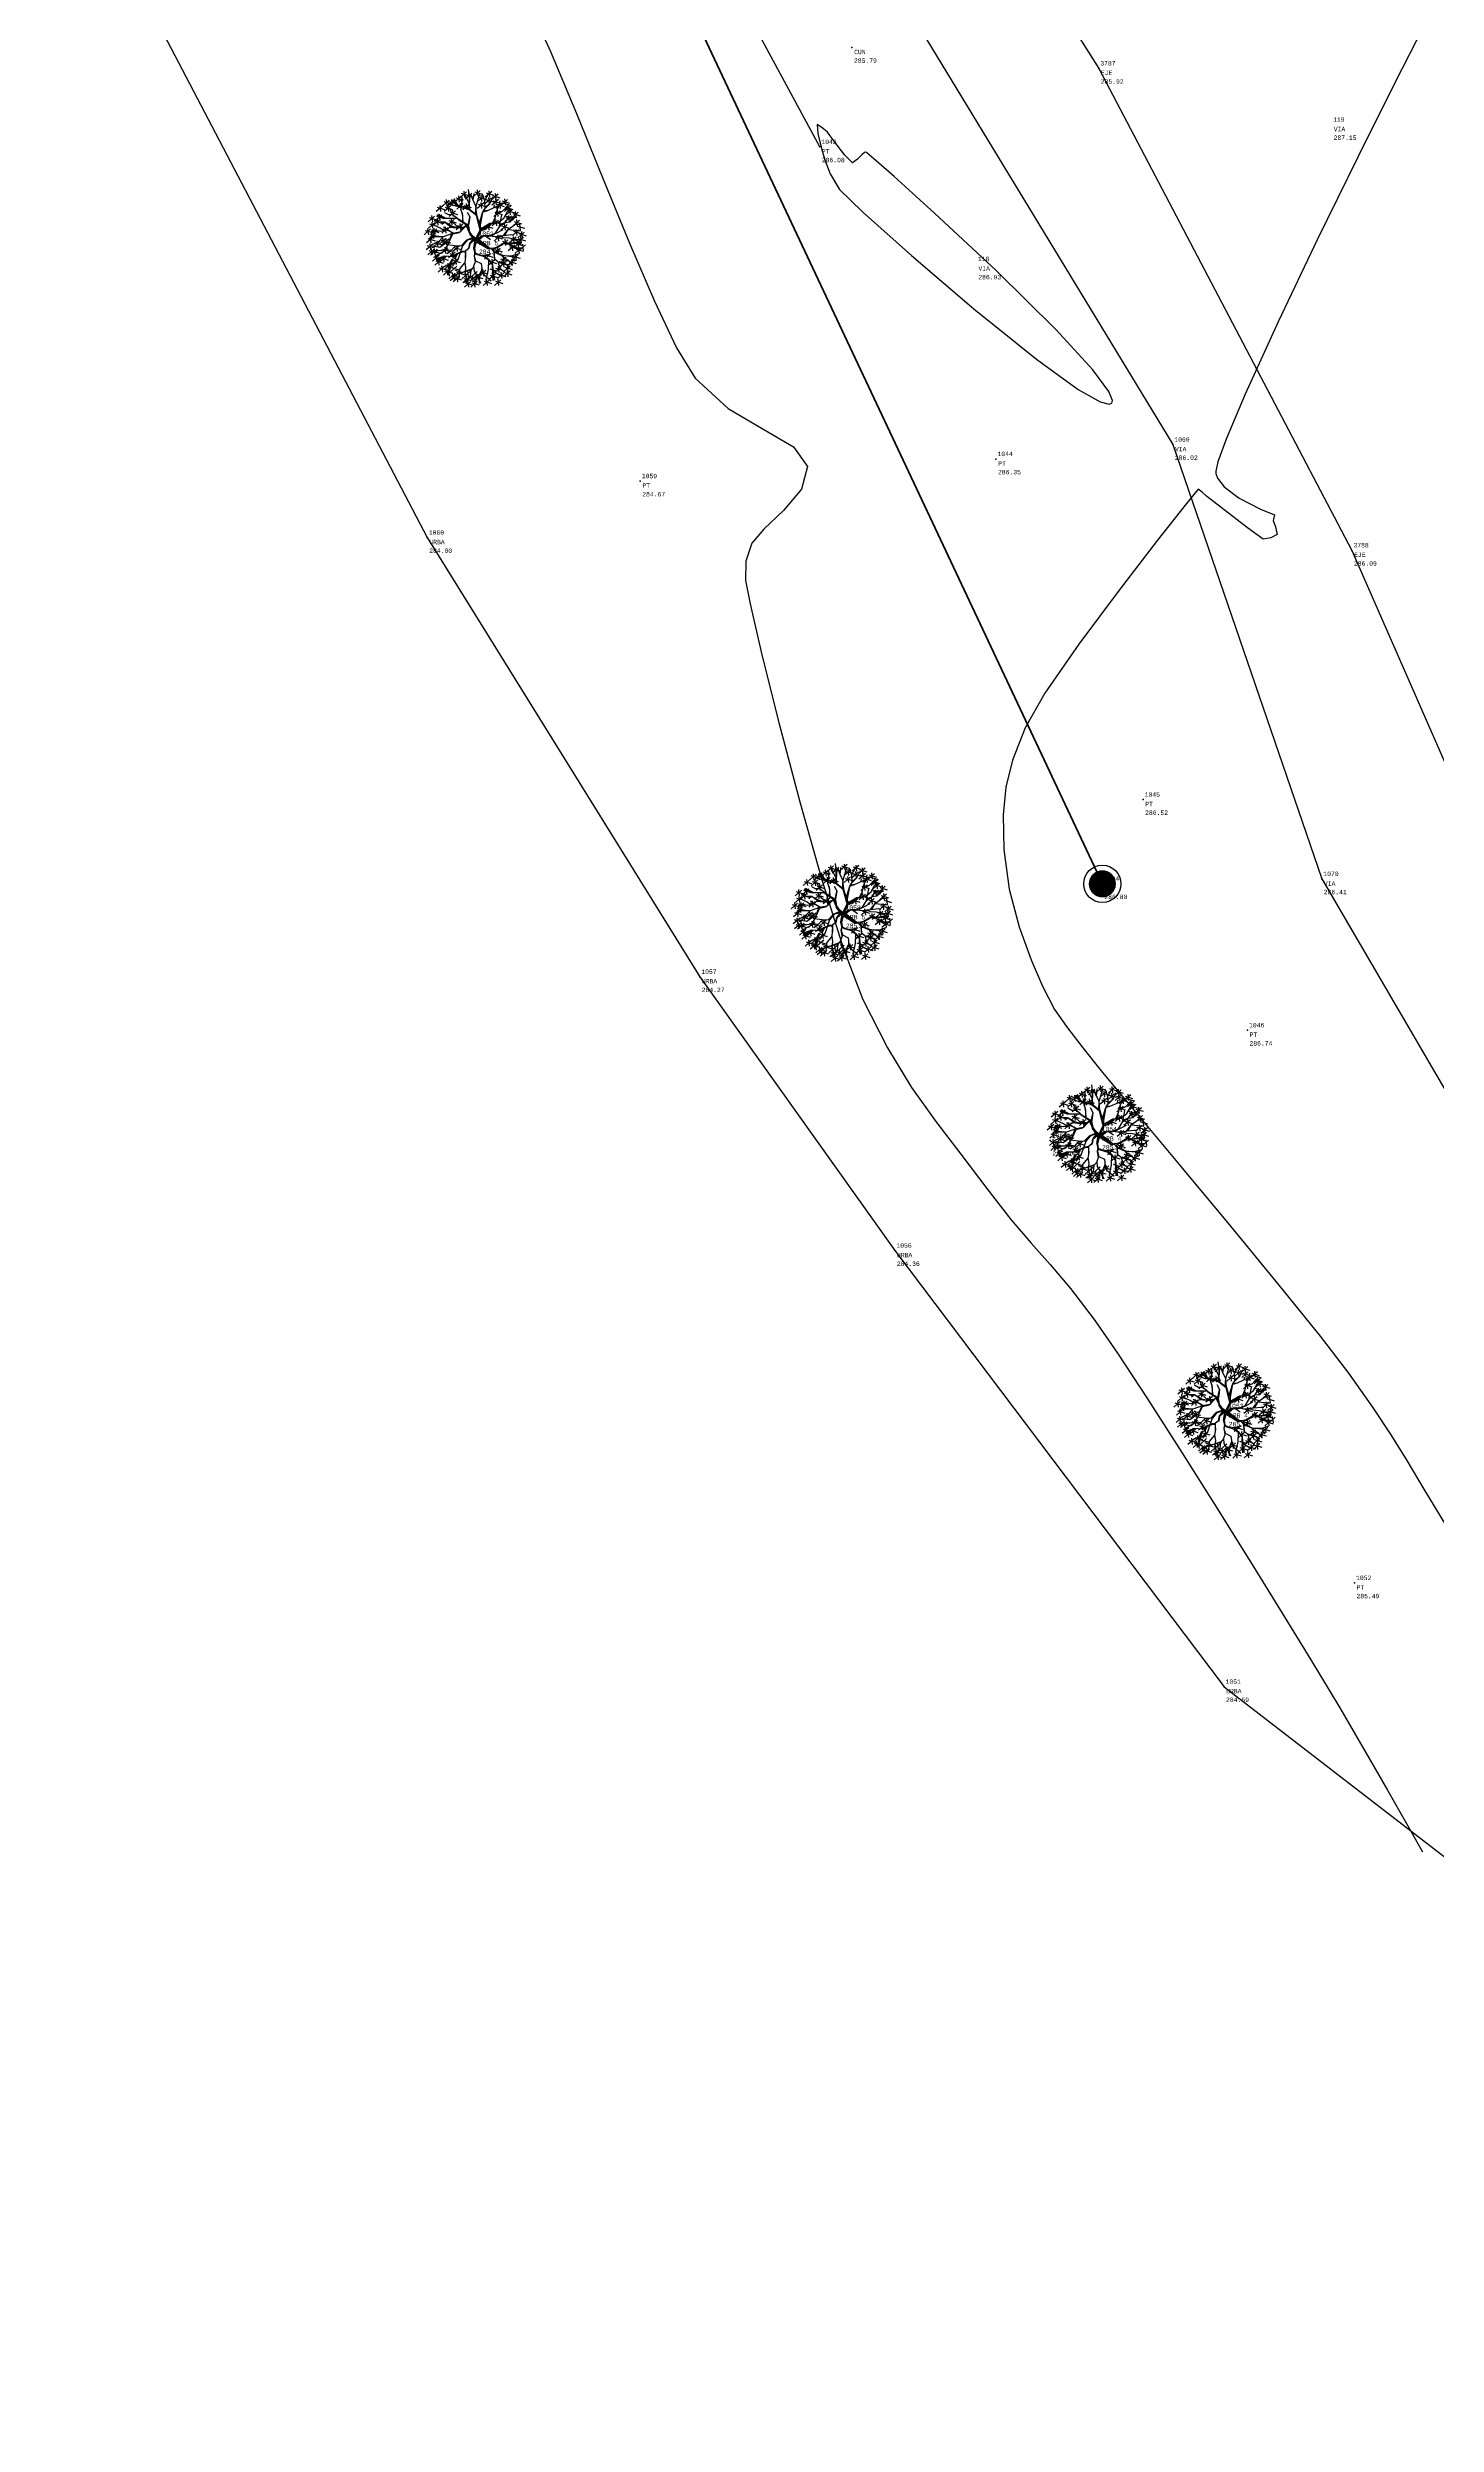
# Model space of a CAD drawing. Header units: metres. Extents: x 5050628 to 5051715, y 2427226 to 2427693.
# Drawn here: x 5051025.83 to 5051041.55, y 2427383.66 to 2427410.56 of the extents above; entities that cross this region are included whole.
import ezdxf
from ezdxf.enums import TextEntityAlignment as Align

# ---------------------------------------------------------------- set-up
doc = ezdxf.new("R2010")
doc.units = ezdxf.units.M
for name, color, linetype in [('1. Eje Vía', 7, 'Continuous'), ('Alcantarilla', 253, 'Continuous'), ('ARBOLES', 3, 'Continuous'), ('C-TOPO-MINR-N', 11, 'Continuous'), ('Cuneta N', 150, 'Continuous'), ('CVL_PUNTO', 2, 'Continuous'), ('CVL_PUNTO_COR', 2, 'Continuous'), ('CVL_PUNTO_NUM', 2, 'Continuous'), ('POSTE', 2, 'Continuous'), ('Urbanizacion', 222, 'Continuous'), ('Vía', 40, 'Continuous')]:
    doc.layers.add(name, color=color, linetype=linetype)
doc.layers.add('Linea del alumbrado', color=2, linetype='Continuous', lineweight=100)
doc.styles.add('MONOTXT4', font='monotxt4.shx')

# ---------------------------------------------------------------- blocks, each defined once
blk = doc.blocks.new('ar-2')
at = {"layer": 'ARBOLES'}
for p, q in [((29.552, 112.413), (29.346, 112.23)), ((29.379, 112.368), (29.613, 112.296)), ((29.457, 112.43), (29.48, 112.23)), ((29.716, 112.36), (29.509, 112.177)), ((29.603, 112.491), (29.626, 112.29)), ((29.982, 112.455), (29.776, 112.272)), ((29.809, 112.411), (30.043, 112.339)), ((29.887, 112.473), (29.91, 112.272)), ((30.353, 112.423), (30.146, 112.24)), ((30.18, 112.379), (30.413, 112.306)), ((30.257, 112.441), (30.28, 112.24)), ((28.528, 111.641), (28.322, 111.457)), ((28.433, 111.658), (28.456, 111.457)), ((28.764, 111.682), (28.558, 111.499)), ((28.786, 111.965), (28.579, 111.782)), ((28.613, 111.92), (28.846, 111.848)), ((28.669, 111.7), (28.692, 111.499)), ((28.69, 111.982), (28.714, 111.782)), ((28.994, 112.147), (28.788, 111.964)), ((28.821, 112.102), (29.055, 112.03)), ((29.043, 111.964), (28.837, 111.781)), ((28.87, 111.919), (29.104, 111.847)), ((28.899, 112.164), (28.922, 111.964)), ((28.948, 111.981), (28.971, 111.781)), ((29.159, 112.15), (28.953, 111.966)), ((29.24, 111.943), (28.972, 112.031)), ((28.986, 112.105), (29.22, 112.033)), ((29.198, 111.809), (28.992, 111.626)), ((29.025, 111.764), (29.259, 111.692)), ((29.064, 112.167), (29.087, 111.966)), ((29.103, 111.827), (29.126, 111.626)), ((29.381, 112.272), (29.175, 112.089)), ((29.208, 112.227), (29.442, 112.155)), ((29.442, 112.04), (29.235, 111.857)), ((29.269, 111.995), (29.502, 111.923)), ((29.286, 112.289), (29.309, 112.089)), ((29.401, 112.088), (29.364, 112.162)), ((29.632, 112.027), (29.426, 111.844)), ((29.459, 111.982), (29.692, 111.91)), ((29.537, 112.044), (29.56, 111.844)), ((29.543, 112.315), (29.776, 112.243)), ((30.096, 112.061), (29.889, 111.878)), ((30.099, 112.288), (29.893, 112.105)), ((29.923, 112.016), (30.156, 111.944)), ((29.926, 112.243), (30.16, 112.171)), ((30, 112.078), (30.023, 111.878)), ((30.004, 112.305), (30.027, 112.105)), ((30.344, 112.212), (30.137, 112.029)), ((30.171, 112.168), (30.404, 112.095)), ((30.248, 112.23), (30.271, 112.029)), ((30.555, 112.339), (30.348, 112.155)), ((30.566, 112.171), (30.36, 111.988)), ((30.382, 112.294), (30.615, 112.222)), ((30.393, 112.127), (30.627, 112.054)), ((30.434, 111.919), (30.446, 112)), ((30.449, 111.764), (30.683, 111.692)), ((30.459, 112.356), (30.482, 112.155)), ((30.471, 112.189), (30.494, 111.988)), ((30.694, 112.066), (30.488, 111.883)), ((30.521, 112.021), (30.755, 111.949)), ((30.527, 111.827), (30.55, 111.626)), ((30.599, 112.083), (30.622, 111.883)), ((30.603, 111.328), (30.677, 111.671)), ((30.86, 112.173), (30.654, 111.99)), ((30.687, 112.129), (30.921, 112.056)), ((30.743, 112.051), (30.977, 111.979)), ((30.963, 111.971), (30.756, 111.788)), ((30.765, 112.191), (30.788, 111.99)), ((30.79, 111.926), (31.023, 111.854)), ((31.017, 111.865), (30.81, 111.682)), ((30.844, 111.82), (31.077, 111.748)), ((30.857, 111.782), (30.956, 111.857)), ((30.867, 111.988), (30.89, 111.788)), ((30.921, 111.882), (30.945, 111.682)), ((31.2, 111.764), (30.994, 111.581)), ((31.027, 111.72), (31.261, 111.648)), ((31.105, 111.782), (31.128, 111.581)), ((28.4, 111.227), (28.194, 111.044)), ((28.227, 111.182), (28.46, 111.11)), ((28.48, 110.97), (28.274, 110.787)), ((28.305, 111.244), (28.328, 111.044)), ((28.307, 110.925), (28.541, 110.853)), ((28.536, 111.431), (28.33, 111.248)), ((28.355, 111.596), (28.589, 111.524)), ((28.363, 111.387), (28.597, 111.315)), ((28.569, 111.108), (28.363, 110.925)), ((28.385, 110.987), (28.408, 110.787)), ((28.603, 111.231), (28.396, 111.048)), ((28.43, 111.186), (28.663, 111.114)), ((28.441, 111.449), (28.464, 111.248)), ((28.474, 111.126), (28.497, 110.925)), ((28.703, 111.533), (28.497, 111.35)), ((28.507, 111.248), (28.53, 111.048)), ((28.68, 111.44), (28.53, 111.502)), ((28.604, 110.853), (28.627, 110.653)), ((28.608, 111.55), (28.631, 111.35)), ((28.875, 110.925), (28.669, 110.742)), ((28.702, 110.88), (28.936, 110.808)), ((28.964, 111.276), (28.758, 111.092)), ((28.98, 110.902), (28.774, 110.719)), ((28.78, 110.942), (28.803, 110.742)), ((28.807, 110.857), (29.041, 110.785)), ((28.869, 111.293), (28.892, 111.092)), ((28.885, 110.919), (28.908, 110.719)), ((29.153, 111.542), (28.947, 111.359)), ((28.98, 111.498), (29.214, 111.426)), ((29.058, 111.56), (29.081, 111.359)), ((29.29, 111.272), (29.084, 111.452)), ((29.426, 111.381), (29.22, 111.198)), ((29.253, 111.336), (29.486, 111.264)), ((29.331, 111.398), (29.354, 111.198)), ((30.16, 111.33), (30.393, 111.258)), ((30.237, 111.392), (30.26, 111.192)), ((30.572, 111.509), (30.366, 111.326)), ((30.399, 111.465), (30.632, 111.392)), ((30.638, 111.025), (30.432, 110.841)), ((30.465, 110.98), (30.699, 110.908)), ((30.477, 111.527), (30.5, 111.326)), ((30.543, 111.042), (30.566, 110.841)), ((30.85, 111.375), (30.644, 111.192)), ((30.868, 110.88), (30.662, 110.697)), ((30.677, 111.33), (30.911, 111.258)), ((30.755, 111.392), (30.778, 111.192)), ((30.773, 110.897), (30.796, 110.697)), ((30.808, 111.591), (31.042, 111.519)), ((31.128, 110.97), (30.922, 110.787)), ((31.222, 111.198), (31.016, 111.015)), ((31.239, 111.509), (31.033, 111.326)), ((31.033, 110.987), (31.056, 110.787)), ((31.049, 111.153), (31.283, 111.081)), ((31.066, 111.465), (31.3, 111.392)), ((31.094, 111.372), (31.231, 111.378)), ((31.127, 111.215), (31.15, 111.015)), ((31.144, 111.527), (31.167, 111.326)), ((31.368, 110.97), (31.162, 110.787)), ((31.164, 111.32), (31.398, 111.248)), ((31.394, 111.125), (31.188, 110.942)), ((31.195, 110.925), (31.428, 110.853)), ((31.221, 111.081), (31.455, 111.009)), ((31.242, 111.382), (31.265, 111.182)), ((31.273, 110.987), (31.296, 110.787)), ((31.299, 111.143), (31.322, 110.942)), ((28.468, 110.742), (28.262, 110.559)), ((28.295, 110.697), (28.529, 110.625)), ((28.513, 110.584), (28.307, 110.401)), ((28.34, 110.539), (28.574, 110.467)), ((28.373, 110.759), (28.396, 110.559)), ((28.608, 110.578), (28.402, 110.395)), ((28.418, 110.601), (28.441, 110.401)), ((28.435, 110.533), (28.669, 110.461)), ((28.669, 110.386), (28.463, 110.203)), ((28.699, 110.836), (28.493, 110.653)), ((28.513, 110.595), (28.536, 110.395)), ((28.526, 110.791), (28.759, 110.719)), ((28.738, 110.254), (28.532, 110.071)), ((28.565, 110.21), (28.798, 110.138)), ((28.574, 110.403), (28.597, 110.203)), ((28.643, 110.272), (28.666, 110.071)), ((28.897, 110.351), (28.69, 110.168)), ((28.724, 110.306), (28.957, 110.234)), ((28.953, 110.629), (28.747, 110.446)), ((28.78, 110.585), (29.013, 110.513)), ((28.801, 110.368), (28.825, 110.168)), ((29.048, 110.123), (28.842, 109.94)), ((28.858, 110.647), (28.881, 110.446)), ((28.953, 110.14), (28.976, 109.94)), ((29.183, 110.491), (28.977, 110.308)), ((29.01, 110.446), (29.243, 110.374)), ((29.088, 110.508), (29.111, 110.308)), ((29.113, 110.228), (29.346, 110.156)), ((29.32, 110.686), (29.114, 110.503)), ((29.147, 110.641), (29.381, 110.569)), ((29.225, 110.703), (29.248, 110.503)), ((30.328, 110.446), (30.122, 110.263)), ((30.155, 110.402), (30.389, 110.329)), ((30.449, 110.246), (30.243, 110.063)), ((30.276, 110.201), (30.51, 110.129)), ((30.354, 110.263), (30.377, 110.063)), ((30.627, 110.614), (30.421, 110.43)), ((30.454, 110.569), (30.687, 110.497)), ((30.532, 110.631), (30.555, 110.43)), ((30.811, 110.324), (30.605, 110.14)), ((30.811, 110.191), (30.605, 110.008)), ((30.638, 110.279), (30.872, 110.207)), ((30.716, 110.341), (30.739, 110.14)), ((30.716, 110.208), (30.739, 110.008)), ((31.078, 110.24), (30.872, 110.057)), ((31.089, 110.713), (30.883, 110.53)), ((30.883, 110.226), (31.007, 110.065)), ((30.905, 110.195), (31.138, 110.123)), ((30.916, 110.668), (31.15, 110.596)), ((30.983, 110.257), (31.006, 110.057)), ((30.994, 110.73), (31.017, 110.53)), ((31.2, 110.407), (30.994, 110.224)), ((31.276, 110.82), (31.07, 110.637)), ((31.301, 110.632), (31.094, 110.449)), ((31.103, 110.776), (31.336, 110.704)), ((31.105, 110.425), (31.128, 110.224)), ((31.128, 110.587), (31.361, 110.515)), ((31.181, 110.838), (31.204, 110.637)), ((31.205, 110.649), (31.228, 110.449)), ((31.433, 110.725), (31.227, 110.542)), ((31.338, 110.742), (31.361, 110.542)), ((28.848, 110.035), (28.641, 109.852)), ((28.675, 109.99), (28.908, 109.918)), ((28.752, 110.053), (28.776, 109.852)), ((29.013, 109.94), (28.807, 109.757)), ((28.84, 109.895), (29.074, 109.823)), ((28.875, 110.078), (29.109, 110.006)), ((28.918, 109.957), (28.941, 109.757)), ((28.974, 109.92), (28.997, 109.72)), ((29.186, 109.821), (28.979, 109.638)), ((29.235, 109.753), (29.028, 109.57)), ((29.237, 110.04), (29.031, 109.856)), ((29.064, 109.995), (29.297, 109.923)), ((29.09, 109.838), (29.113, 109.638)), ((29.331, 109.718), (29.124, 109.535)), ((29.139, 109.77), (29.162, 109.57)), ((29.158, 109.673), (29.391, 109.601)), ((29.181, 109.913), (29.414, 109.841)), ((29.23, 109.845), (29.463, 109.773)), ((29.235, 109.735), (29.259, 109.535)), ((29.603, 109.817), (29.397, 109.634)), ((29.459, 109.65), (29.692, 109.578)), ((29.684, 109.547), (29.478, 109.364)), ((29.508, 109.835), (29.531, 109.634)), ((29.511, 109.502), (29.745, 109.43)), ((29.514, 109.523), (29.632, 109.679)), ((29.537, 109.712), (29.56, 109.512)), ((29.581, 109.897), (29.605, 109.696)), ((29.589, 109.564), (29.612, 109.364)), ((29.654, 109.673), (29.887, 109.601)), ((29.887, 109.874), (29.681, 109.691)), ((29.887, 109.556), (29.681, 109.373)), ((29.904, 109.773), (29.698, 109.59)), ((29.714, 109.512), (29.948, 109.44)), ((29.731, 109.735), (29.754, 109.535)), ((29.792, 109.574), (29.815, 109.373)), ((30.01, 109.763), (29.803, 109.579)), ((29.869, 109.753), (29.831, 109.61)), ((29.831, 109.61), (29.85, 109.479)), ((29.837, 109.718), (30.07, 109.646)), ((29.914, 109.78), (29.938, 109.579)), ((30.165, 109.907), (29.959, 109.724)), ((29.992, 109.862), (30.226, 109.79)), ((30.282, 109.601), (30.076, 109.418)), ((30.109, 109.556), (30.343, 109.484)), ((30.167, 109.616), (30.211, 109.523)), ((30.187, 109.618), (30.21, 109.418)), ((30.471, 109.796), (30.265, 109.613)), ((30.294, 109.956), (30.527, 109.884)), ((30.298, 109.751), (30.532, 109.679)), ((30.376, 109.813), (30.399, 109.613)), ((30.645, 109.605), (30.439, 109.422)), ((30.65, 110.024), (30.444, 109.841)), ((30.472, 109.561), (30.706, 109.489)), ((30.477, 109.979), (30.71, 109.907)), ((30.743, 109.829), (30.537, 109.646)), ((30.55, 109.623), (30.573, 109.422)), ((30.555, 110.041), (30.578, 109.841)), ((30.57, 109.784), (30.804, 109.712)), ((30.648, 109.846), (30.671, 109.646)), ((30.94, 109.879), (30.733, 109.696)), ((30.944, 110.051), (30.738, 109.868)), ((30.767, 109.835), (31, 109.763)), ((30.771, 110.006), (31.004, 109.934)), ((30.844, 109.897), (30.867, 109.696)), ((30.849, 110.068), (30.872, 109.868))]:
    blk.add_line(p, q, dxfattribs=at)
at = {"layer": 'ARBOLES', "color": 27}
for p, q in [((29.62, 112.377), (29.643, 112.177)), ((29.762, 112.143), (29.787, 112.361)), ((29.855, 111.956), (29.974, 112.361)), ((28.591, 111.638), (28.825, 111.565)), ((28.853, 111.558), (28.611, 111.664)), ((28.853, 111.564), (28.636, 111.67)), ((28.897, 111.564), (28.654, 111.695)), ((28.978, 111.677), (28.853, 111.744)), ((29.041, 111.839), (28.91, 111.982)), ((29.091, 111.677), (28.978, 111.677)), ((29.102, 111.683), (29.041, 111.839)), ((29.245, 111.956), (29.091, 112.149)), ((29.258, 111.564), (29.102, 111.683)), ((29.115, 112.149), (29.24, 111.988)), ((29.24, 111.988), (29.14, 112.174)), ((29.277, 111.969), (29.158, 112.187)), ((29.383, 111.888), (29.245, 111.956)), ((29.383, 111.9), (29.277, 111.969)), ((29.346, 112.057), (29.369, 111.857)), ((29.37, 111.844), (29.414, 112.149)), ((29.42, 111.733), (29.37, 111.844)), ((29.37, 111.844), (29.42, 111.683)), ((29.494, 111.894), (29.383, 111.9)), ((29.588, 111.876), (29.383, 111.888)), ((29.414, 112.149), (29.395, 112.287)), ((29.42, 111.683), (29.414, 111.471)), ((29.439, 111.458), (29.42, 111.733)), ((29.619, 111.888), (29.494, 111.894)), ((29.638, 112.025), (29.5, 112.311)), ((29.662, 111.601), (29.576, 111.757)), ((29.862, 111.657), (29.588, 111.876)), ((29.638, 112.218), (29.619, 112.342)), ((29.619, 111.888), (29.644, 112.043)), ((29.625, 111.346), (29.662, 111.601)), ((29.638, 112.342), (29.65, 112.224)), ((29.644, 112.043), (29.638, 112.218)), ((29.638, 111.906), (29.644, 111.863)), ((29.644, 111.993), (29.662, 112.348)), ((29.669, 111.832), (29.644, 111.993)), ((29.881, 111.664), (29.669, 111.832)), ((29.756, 112.137), (29.688, 112.342)), ((29.849, 111.956), (29.762, 112.143)), ((29.837, 111.701), (29.855, 111.95)), ((29.874, 111.677), (29.849, 111.956)), ((29.98, 111.197), (29.862, 111.657)), ((29.967, 111.378), (29.881, 111.664)), ((29.961, 111.421), (30.067, 111.77)), ((29.998, 111.365), (30.08, 111.794)), ((30.129, 112.131), (30.048, 112.355)), ((30.08, 111.794), (30.142, 111.882)), ((30.086, 111.776), (30.223, 111.82)), ((30.104, 111.813), (30.229, 111.826)), ((30.142, 111.882), (30.129, 112.131)), ((30.136, 112.137), (30.229, 112.305)), ((30.142, 111.919), (30.297, 112.038)), ((30.147, 111.882), (30.297, 112.031)), ((30.223, 111.82), (30.428, 111.913)), ((30.297, 112.031), (30.396, 112.249)), ((30.622, 111.809), (30.416, 111.626)), ((30.428, 111.913), (30.739, 112.056)), ((30.446, 111.502), (30.491, 111.701)), ((30.484, 111.714), (30.546, 111.888)), ((30.491, 111.701), (30.701, 111.8)), ((30.502, 111.739), (30.695, 111.794)), ((30.546, 111.888), (30.595, 111.956)), ((30.595, 111.956), (30.621, 112.125)), ((30.701, 111.8), (30.857, 111.963)), ((30.739, 111.577), (30.857, 111.782)), ((30.757, 111.863), (30.87, 111.943)), ((30.757, 111.85), (30.882, 111.919)), ((30.981, 111.635), (30.775, 111.452)), ((30.783, 111.648), (31.017, 111.576)), ((30.789, 111.434), (30.895, 111.621)), ((30.886, 111.653), (30.909, 111.452)), ((30.939, 111.453), (31.088, 111.652)), ((30.939, 111.453), (31.119, 111.614)), ((28.396, 111.064), (28.63, 110.991)), ((28.406, 110.992), (28.767, 110.98)), ((28.786, 110.98), (28.412, 111.011)), ((28.637, 111.16), (28.419, 111.135)), ((28.431, 111.16), (28.556, 111.166)), ((28.723, 111.148), (28.437, 111.198)), ((28.711, 111.253), (28.481, 111.359)), ((28.53, 111.488), (28.763, 111.416)), ((28.804, 110.979), (28.648, 110.817)), ((28.853, 111.44), (28.68, 111.44)), ((28.829, 111.166), (28.711, 111.253)), ((28.823, 111.166), (28.723, 111.148)), ((28.848, 111.434), (28.755, 111.366)), ((28.791, 111.231), (29.025, 111.159)), ((29.102, 111.085), (28.804, 110.979)), ((29.116, 111.085), (28.811, 111.284)), ((29.016, 111.278), (28.823, 111.166)), ((29.245, 111.558), (28.853, 111.558)), ((29.091, 111.303), (28.853, 111.44)), ((29.041, 111.297), (28.854, 111.434)), ((29.072, 111.067), (28.973, 110.799)), ((29.103, 111.06), (28.985, 110.805)), ((28.997, 111.173), (29.14, 111.098)), ((29.246, 111.253), (29.016, 111.278)), ((29.234, 111.272), (29.041, 111.297)), ((29.277, 111.259), (29.091, 111.303)), ((29.339, 111.129), (29.102, 111.085)), ((29.109, 111.067), (29.327, 111.116)), ((29.494, 111.409), (29.245, 111.558)), ((29.408, 111.26), (29.265, 111.26)), ((29.563, 111.334), (29.271, 111.534)), ((29.457, 111.285), (29.277, 111.259)), ((29.47, 111.285), (29.339, 111.129)), ((29.433, 111.278), (29.339, 111.129)), ((29.545, 110.868), (29.377, 110.693)), ((29.551, 110.861), (29.408, 110.693)), ((29.433, 110.693), (29.582, 110.868)), ((29.544, 111.334), (29.457, 111.285)), ((29.55, 111.309), (29.47, 111.285)), ((29.619, 111.328), (29.494, 111.409)), ((29.738, 110.942), (29.545, 110.868)), ((29.55, 111.309), (29.625, 111.135)), ((29.756, 110.917), (29.551, 110.861)), ((29.595, 111.266), (29.563, 111.334)), ((29.6, 111.352), (29.656, 111.595)), ((29.644, 111.11), (29.6, 111.322)), ((29.656, 111.129), (29.619, 111.328)), ((29.763, 110.923), (29.638, 111.098)), ((29.749, 110.967), (29.644, 111.11)), ((29.848, 110.918), (29.651, 110.743)), ((29.756, 110.992), (29.656, 111.129)), ((29.657, 110.768), (29.781, 110.936)), ((29.812, 110.923), (29.657, 110.768)), ((29.855, 110.917), (29.749, 110.967)), ((29.855, 110.917), (29.756, 110.992)), ((29.812, 110.874), (29.769, 110.625)), ((29.848, 110.918), (29.775, 110.612)), ((29.848, 110.918), (29.98, 111.197)), ((29.848, 110.918), (30.004, 111.179)), ((29.848, 110.918), (29.887, 110.811)), ((29.893, 110.954), (29.881, 110.917)), ((29.881, 110.917), (29.905, 110.817)), ((29.905, 110.817), (29.918, 110.917)), ((29.918, 110.992), (30.017, 111.16)), ((29.918, 110.936), (30.043, 111.017)), ((29.918, 110.917), (29.918, 110.992)), ((29.924, 110.911), (30.018, 110.986)), ((29.93, 110.898), (30.291, 110.618)), ((29.937, 110.805), (29.93, 110.867)), ((29.93, 110.867), (30.21, 110.655)), ((29.949, 110.886), (30.092, 111.005)), ((29.998, 111.352), (29.967, 111.378)), ((30.004, 111.179), (29.974, 111.346)), ((29.98, 111.384), (30.017, 111.534)), ((30.017, 111.179), (29.998, 111.352)), ((30.017, 111.246), (30.297, 111.409)), ((30.018, 110.986), (30.105, 111.017)), ((30.03, 111.209), (30.253, 111.359)), ((30.036, 111.179), (30.309, 111.396)), ((30.092, 111.005), (30.155, 111.005)), ((30.105, 111.017), (30.298, 111.017)), ((30.333, 111.375), (30.126, 111.192)), ((30.155, 111.005), (30.31, 110.892)), ((30.192, 110.986), (30.323, 111.011)), ((30.279, 111.017), (30.472, 111.091)), ((30.297, 111.409), (30.422, 111.421)), ((30.298, 111.017), (30.422, 110.992)), ((30.309, 111.396), (30.471, 111.409)), ((30.348, 111.017), (30.478, 111.091)), ((30.385, 111.421), (30.459, 111.59)), ((30.422, 111.421), (30.446, 111.502)), ((30.422, 110.992), (30.727, 111.017)), ((30.471, 111.409), (30.565, 111.446)), ((30.472, 111.091), (30.609, 111.322)), ((30.491, 111.091), (30.721, 111.21)), ((30.528, 110.992), (30.659, 110.986)), ((30.565, 111.446), (30.739, 111.577)), ((30.609, 111.322), (30.783, 111.434)), ((30.615, 111.366), (30.789, 111.44)), ((30.628, 111.005), (30.721, 110.955)), ((30.721, 110.955), (30.908, 110.942)), ((30.727, 111.017), (30.876, 111.216)), ((30.746, 111.023), (30.976, 111.048)), ((30.777, 111.036), (30.889, 111.229)), ((30.783, 111.434), (30.939, 111.453)), ((30.876, 111.216), (31.094, 111.372)), ((30.889, 111.216), (31.275, 111.173)), ((30.908, 110.942), (31.293, 110.874)), ((30.955, 110.925), (31.189, 110.853)), ((30.976, 111.048), (31.063, 111.042)), ((28.648, 110.817), (28.418, 110.705)), ((28.699, 110.637), (28.456, 110.675)), ((28.568, 110.525), (28.462, 110.5)), ((28.63, 110.525), (28.475, 110.482)), ((28.496, 110.341), (28.729, 110.269)), ((28.798, 110.5), (28.531, 110.339)), ((28.755, 110.538), (28.537, 110.532)), ((28.86, 110.357), (28.58, 110.27)), ((28.705, 110.282), (28.58, 110.257)), ((28.599, 110.233), (28.705, 110.282)), ((28.612, 110.208), (28.842, 110.345)), ((28.923, 110.563), (28.63, 110.525)), ((28.848, 110.743), (28.699, 110.637)), ((28.991, 110.096), (28.755, 109.984)), ((28.991, 110.793), (28.798, 110.5)), ((28.985, 110.805), (28.848, 110.743)), ((29.109, 110.339), (28.86, 110.357)), ((29.284, 110.681), (28.916, 110.724)), ((29.06, 110.538), (28.923, 110.563)), ((29.066, 110.532), (28.923, 110.438)), ((29.035, 110.158), (28.96, 109.791)), ((29.091, 110.245), (28.973, 109.766)), ((29.078, 110.251), (28.991, 110.096)), ((29.178, 110.669), (29.06, 110.538)), ((29.184, 110.282), (29.078, 110.251)), ((29.286, 110.273), (29.08, 110.09)), ((29.271, 110.245), (29.103, 110.052)), ((29.228, 110.432), (29.109, 110.339)), ((29.122, 110.332), (29.228, 110.407)), ((29.228, 110.407), (29.165, 110.282)), ((29.408, 110.693), (29.178, 110.669)), ((29.253, 110.426), (29.184, 110.282)), ((29.191, 110.29), (29.214, 110.09)), ((29.414, 110.507), (29.228, 110.432)), ((29.427, 110.494), (29.253, 110.426)), ((29.421, 110.687), (29.271, 110.245)), ((29.489, 110.152), (29.321, 109.952)), ((29.514, 110.519), (29.414, 110.507)), ((29.501, 110.482), (29.427, 110.494)), ((29.52, 110.332), (29.489, 110.152)), ((29.495, 110.164), (29.52, 109.984)), ((29.501, 110.519), (29.52, 110.332)), ((29.613, 110.612), (29.514, 110.525)), ((29.582, 110.575), (29.514, 110.519)), ((29.52, 110.307), (29.526, 110.513)), ((29.626, 110.6), (29.582, 110.575)), ((29.644, 110.774), (29.613, 110.612)), ((29.651, 110.743), (29.626, 110.6)), ((29.775, 110.612), (29.812, 110.457)), ((29.831, 110.195), (29.775, 110.04)), ((29.8, 110.45), (29.787, 110.357)), ((29.787, 110.357), (29.819, 110.183)), ((29.819, 110.432), (29.794, 110.364)), ((29.794, 110.364), (29.837, 110.208)), ((29.856, 110.812), (29.8, 110.618)), ((29.8, 110.618), (29.825, 110.469)), ((29.812, 110.457), (29.887, 110.413)), ((29.825, 110.469), (29.912, 110.426)), ((29.837, 110.208), (30.018, 110.12)), ((29.887, 110.811), (30.223, 110.599)), ((29.887, 110.413), (30.124, 110.345)), ((29.912, 110.426), (30.092, 110.37)), ((30.204, 110.631), (29.937, 110.805)), ((30.21, 110.655), (29.967, 110.811)), ((30.018, 110.12), (30.043, 109.915)), ((30.285, 110.413), (30.055, 110.382)), ((30.124, 110.37), (30.254, 110.264)), ((30.124, 110.345), (30.248, 110.245)), ((30.13, 110.37), (30.285, 110.413)), ((30.291, 110.618), (30.204, 110.631)), ((30.223, 110.599), (30.341, 110.593)), ((30.248, 110.245), (30.235, 109.934)), ((30.26, 110.257), (30.379, 110.071)), ((30.309, 110.618), (30.372, 110.618)), ((30.341, 110.593), (30.422, 110.493)), ((30.372, 110.618), (30.502, 110.649)), ((30.403, 110.581), (30.446, 110.493)), ((30.409, 110.581), (30.534, 110.643)), ((30.416, 110.488), (30.428, 110.282)), ((30.422, 110.493), (30.701, 110.369)), ((30.428, 110.282), (30.546, 110.189)), ((30.453, 110.282), (30.435, 110.482)), ((30.446, 110.493), (30.695, 110.388)), ((30.502, 110.649), (30.739, 110.787)), ((30.534, 110.643), (30.733, 110.768)), ((30.546, 110.189), (30.615, 109.971)), ((30.565, 110.171), (30.814, 110.102)), ((30.578, 110.189), (30.827, 110.108)), ((30.638, 110.146), (30.872, 110.074)), ((30.683, 110.364), (30.883, 110.226)), ((30.695, 110.835), (30.928, 110.763)), ((30.695, 110.388), (31, 110.35)), ((30.701, 110.369), (31.019, 110.376)), ((30.733, 110.768), (30.9, 110.737)), ((30.739, 110.787), (30.882, 110.755)), ((30.827, 110.108), (30.914, 109.977)), ((30.882, 110.755), (31.199, 110.787)), ((30.9, 110.737), (31.156, 110.631)), ((31.138, 110.612), (30.907, 110.724)), ((31.181, 110.811), (30.919, 110.761)), ((31, 110.35), (31.099, 110.195)), ((31.019, 110.376), (31.231, 110.443)), ((31.027, 110.363), (31.261, 110.29)), ((31.249, 110.581), (31.138, 110.612)), ((31.261, 110.599), (31.144, 110.625)), ((31.156, 110.631), (31.274, 110.625)), ((31.298, 110.798), (31.181, 110.811)), ((31.199, 110.787), (31.293, 110.755)), ((31.298, 110.78), (31.224, 110.792)), ((29.215, 109.772), (29.085, 109.691)), ((29.676, 109.915), (29.215, 109.772)), ((29.246, 109.784), (29.713, 109.952)), ((29.302, 109.679), (29.259, 109.616)), ((29.321, 109.952), (29.302, 109.679)), ((29.632, 109.695), (29.426, 109.512)), ((29.677, 109.879), (29.47, 109.696)), ((29.663, 109.729), (29.47, 109.517)), ((29.52, 109.984), (29.489, 109.753)), ((29.663, 109.722), (29.539, 109.511)), ((29.682, 109.915), (29.663, 109.729)), ((29.781, 110.027), (29.682, 109.915)), ((29.775, 110.04), (29.787, 109.884)), ((29.787, 109.884), (29.869, 109.753)), ((29.875, 109.753), (29.999, 109.492)), ((30.024, 109.909), (29.955, 109.76)), ((29.962, 109.747), (29.955, 109.486)), ((30.043, 109.915), (29.962, 109.747)), ((30.03, 109.965), (30.024, 109.909)), ((30.043, 109.915), (30.099, 109.772)), ((30.07, 109.924), (30.093, 109.724)), ((30.099, 109.772), (30.335, 109.573)), ((30.235, 109.934), (30.167, 109.616)), ((30.366, 110.046), (30.379, 109.853)), ((30.397, 109.585), (30.372, 109.841)), ((30.379, 110.071), (30.397, 109.884)), ((30.379, 109.853), (30.422, 109.592)), ((30.391, 109.884), (30.441, 109.592)), ((30.397, 109.884), (30.652, 109.735)), ((30.615, 109.971), (30.771, 109.853))]:
    blk.add_line(p, q, dxfattribs=at)
blk = doc.blocks.new('Poste alumbrado publico')
at = {"layer": 'POSTE', "true_color": 0xf8d731}
h = blk.add_hatch(color=40, dxfattribs=at)
edge = h.paths.add_edge_path()
edge.add_arc((839096.774, 1362011.373), 0.154, -10.5638, 349.4362)
at = {"layer": 'POSTE', "color": 30}
blk.add_circle((839096.774, 1362011.373, 258.514), 0.211, dxfattribs=at)

msp = doc.modelspace()

# ---------------------------------------------------------------- linework, layer by layer
at = {"layer": '1. Eje Vía', "elevation": 280.286, "flags": 128}
msp.add_lwpolyline([(5051034.273, 2427415.772), (5051037.725, 2427410.319), (5051040.59, 2427404.865), (5051043.111, 2427399.117), (5051048.049, 2427394.428), (5051054.354, 2427390.924), (5051061.178, 2427388.486)], dxfattribs=at)
at = {"layer": 'C-TOPO-MINR-N', "color": 32, "linetype": 'Continuous', "lineweight": -3}
for points in [[(5051031.246, 2427411.117, 285.966), (5051031.52, 2427410.51, 285.966), (5051031.815, 2427409.808, 285.966), (5051032.118, 2427409.066, 285.966), (5051032.416, 2427408.34, 285.966), (5051032.697, 2427407.685, 285.966), (5051032.948, 2427407.157, 285.966), (5051033.157, 2427406.812, 285.966), (5051033.53, 2427406.471, 285.966), (5051033.936, 2427406.233, 285.966), (5051034.271, 2427406.035, 285.966), (5051034.429, 2427405.813, 285.966), (5051034.361, 2427405.558, 285.966), (5051034.159, 2427405.316, 285.966), (5051033.935, 2427405.106, 285.966), (5051033.8, 2427404.946, 285.966), (5051033.733, 2427404.741, 285.966), (5051033.727, 2427404.525, 285.966), (5051033.779, 2427404.258, 285.966), (5051033.913, 2427403.683, 285.966), (5051034.108, 2427402.902, 285.966), (5051034.342, 2427402.019, 285.966), (5051034.592, 2427401.137, 285.966), (5051034.838, 2427400.357, 285.966), (5051035.057, 2427399.782, 285.966), (5051035.333, 2427399.234, 285.966), (5051035.606, 2427398.787, 285.966), (5051035.882, 2427398.4, 285.966), (5051036.165, 2427398.033, 285.966), (5051036.459, 2427397.645, 285.966), (5051036.731, 2427397.294, 285.966), (5051036.961, 2427397.024, 285.966), (5051037.176, 2427396.782, 285.966), (5051037.404, 2427396.513, 285.966), (5051037.674, 2427396.159, 285.966), (5051037.936, 2427395.779, 285.966), (5051038.276, 2427395.262, 285.966), (5051038.665, 2427394.656, 285.966), (5051039.074, 2427394.009, 285.966), (5051039.473, 2427393.371, 285.966), (5051039.833, 2427392.788, 285.966), (5051040.126, 2427392.311, 285.966), (5051040.454, 2427391.765, 285.966), (5051040.741, 2427391.273, 285.966), (5051040.992, 2427390.836, 285.966), (5051041.207, 2427390.457, 285.966), (5051041.391, 2427390.137, 285.966)], [(5051041.403, 2427410.796, 286.966), (5051041.075, 2427410.154, 286.966), (5051040.656, 2427409.315, 286.966), (5051040.199, 2427408.379, 286.966), (5051039.756, 2427407.451, 286.966), (5051039.381, 2427406.632, 286.966), (5051039.166, 2427406.124, 286.966), (5051039.073, 2427405.865, 286.966), (5051039.049, 2427405.761, 286.966), (5051039.049, 2427405.733, 286.966), (5051039.07, 2427405.681, 286.966), (5051039.146, 2427405.583, 286.966), (5051039.314, 2427405.455, 286.966), (5051039.557, 2427405.33, 286.966), (5051039.715, 2427405.267, 286.966), (5051039.699, 2427405.204, 286.966), (5051039.727, 2427405.13, 286.966), (5051039.746, 2427405.043, 286.966), (5051039.673, 2427405.006, 286.966), (5051039.586, 2427404.992, 286.966), (5051039.408, 2427405.118, 286.966), (5051039.109, 2427405.349, 286.966), (5051038.943, 2427405.479, 286.966), (5051038.897, 2427405.523, 286.966), (5051038.852, 2427405.556, 286.966), (5051038.718, 2427405.394, 286.966), (5051038.39, 2427404.979, 286.966), (5051037.955, 2427404.414, 286.966), (5051037.501, 2427403.803, 286.966), (5051037.117, 2427403.249, 286.966), (5051036.891, 2427402.856, 286.966), (5051036.751, 2427402.491, 286.966), (5051036.672, 2427402.186, 286.966), (5051036.644, 2427401.872, 286.966), (5051036.653, 2427401.48, 286.966), (5051036.712, 2427401.031, 286.966), (5051036.825, 2427400.605, 286.966), (5051036.96, 2427400.23, 286.966), (5051037.087, 2427399.933, 286.966), (5051037.224, 2427399.67, 286.966), (5051037.362, 2427399.475, 286.966), (5051037.545, 2427399.235, 286.966), (5051037.752, 2427398.976, 286.966), (5051038.144, 2427398.503, 286.966), (5051038.654, 2427397.891, 286.966), (5051039.216, 2427397.216, 286.966), (5051039.764, 2427396.551, 286.966), (5051040.231, 2427395.972, 286.966), (5051040.553, 2427395.554, 286.966), (5051040.825, 2427395.168, 286.966), (5051041.031, 2427394.856, 286.966), (5051041.212, 2427394.564, 286.966), (5051041.404, 2427394.241, 286.966), (5051041.648, 2427393.837, 286.966)]]:
    msp.add_polyline3d(points, dxfattribs=at)
msp.add_polyline3d([(5051035.088, 2427409.371, 286.966), (5051035.076, 2427409.368, 286.966), (5051035.046, 2427409.345, 286.966), (5051034.995, 2427409.292, 286.966), (5051034.938, 2427409.251, 286.966), (5051034.853, 2427409.338, 286.966), (5051034.729, 2427409.5, 286.966), (5051034.655, 2427409.597, 286.966), (5051034.593, 2427409.651, 286.966), (5051034.538, 2427409.684, 286.966), (5051034.547, 2427409.582, 286.966), (5051034.587, 2427409.411, 286.966), (5051034.624, 2427409.286, 286.966), (5051034.686, 2427409.124, 286.966), (5051034.792, 2427408.95, 286.966), (5051035.053, 2427408.697, 286.966), (5051035.608, 2427408.2, 286.966), (5051036.311, 2427407.597, 286.966), (5051037.019, 2427407.027, 286.966), (5051037.491, 2427406.686, 286.966), (5051037.743, 2427406.544, 286.966), (5051037.844, 2427406.52, 286.966), (5051037.872, 2427406.532, 286.966), (5051037.881, 2427406.561, 286.966), (5051037.841, 2427406.663, 286.966), (5051037.659, 2427406.909, 286.966), (5051037.243, 2427407.362, 286.966), (5051036.565, 2427408.03, 286.966), (5051035.868, 2427408.681, 286.966), (5051035.41, 2427409.095, 286.966), (5051035.18, 2427409.297, 286.966), (5051035.101, 2427409.362, 286.966), (5051035.088, 2427409.371, 286.966)], close=True, dxfattribs=at)
at = {"layer": 'Cuneta N'}
msp.add_polyline3d([(5051034.568, 2427409.43, 286.551), (5051030.294, 2427417.339, 285.906), (5051029.367, 2427421.011, 285.544), (5051026.394, 2427428.109, 285.215), (5051025.467, 2427430.878, 285.068), (5051022.864, 2427440.692, 284.632), (5051019.815, 2427449.403, 284.211), (5051016.56, 2427456.545, 283.961), (5051012.027, 2427467.684, 283.039), (5051008.397, 2427476.066, 282.518), (5051005.939, 2427482.62, 282.259), (5051004.399, 2427486.255, 282.131), (5051003.057, 2427489.236, 281.934), (5050999.736, 2427493.566, 281.67), (5050994.152, 2427496.681, 281.4), (5050989.32, 2427498.765, 280.951), (5050983.471, 2427500.115, 280.796), (5050978.179, 2427501.142, 280.62), (5050972.237, 2427501.381, 280.3), (5050966.946, 2427500.632, 280.246), (5050961.657, 2427498.178, 279.957), (5050956.628, 2427492.824, 279.505)], dxfattribs=at)
at = {"layer": 'CVL_PUNTO', "color": 4}
for p in [(5051034.932, 2427410.555, 286.252), (5051034.932, 2427410.555, 286.252), (5051037.725, 2427410.319, 286.391), (5051037.725, 2427410.319, 286.391), (5051034.568, 2427409.43, 286.551), (5051034.568, 2427409.43, 286.551), (5051030.688, 2427408.392, 284.921), (5051030.688, 2427408.392, 284.921), (5051036.562, 2427405.898, 286.812), (5051036.562, 2427405.898, 286.812), (5051038.563, 2427406.061, 286.482), (5051038.563, 2427406.061, 286.482), (5051032.536, 2427405.648, 285.137), (5051032.536, 2427405.648, 285.137), (5051030.125, 2427405.009, 284.469), (5051030.125, 2427405.009, 284.469), (5051040.59, 2427404.865, 286.554), (5051040.59, 2427404.865, 286.554), (5051038.227, 2427402.044, 286.983), (5051038.227, 2427402.044, 286.983), (5051037.766, 2427401.092, 287.265), (5051037.766, 2427401.092, 287.265), (5051040.249, 2427401.146, 286.878), (5051040.249, 2427401.146, 286.878), (5051034.841, 2427400.764, 285.675), (5051034.841, 2427400.764, 285.675), (5051033.209, 2427400.039, 284.741), (5051033.209, 2427400.039, 284.741), (5051039.408, 2427399.434, 287.21), (5051039.408, 2427399.434, 287.21), (5051037.177, 2427398.186, 285.908), (5051037.177, 2427398.186, 285.908), (5051037.74, 2427398.258, 286.224), (5051037.74, 2427398.258, 286.224), (5051035.417, 2427396.94, 284.823), (5051035.417, 2427396.94, 284.823), (5051039.173, 2427395.124, 285.837), (5051039.173, 2427395.124, 285.837), (5051040.619, 2427393.179, 285.955), (5051040.619, 2427393.179, 285.955), (5051039.143, 2427392.005, 285.056), (5051039.143, 2427392.005, 285.056)]:
    msp.add_point(p, dxfattribs=at)
at = {"layer": 'Linea del alumbrado', "elevation": 280.041, "flags": 128}
msp.add_lwpolyline([(5050812.867, 2427369.13), (5050833.83, 2427364.636), (5050857.843, 2427361.544), (5050881.81, 2427356.327), (5050912.191, 2427365.497), (5050933.547, 2427378.473), (5050946.337, 2427393.894), (5050969.149, 2427423.924), (5050960.949, 2427448.329), (5050950.71, 2427470.945), (5050943.61, 2427492.233), (5050972.115, 2427500.722), (5051002.946, 2427500.291), (5051019.315, 2427467.545), (5051026.921, 2427424.142), (5051037.766, 2427401.092)], dxfattribs=at)
at = {"layer": 'Urbanizacion', "elevation": 278.688, "flags": 128}
msp.add_lwpolyline([(5051026.388, 2427412.153), (5051030.125, 2427405.009), (5051033.209, 2427400.039), (5051035.417, 2427396.94), (5051039.143, 2427392.005), (5051044.112, 2427388.171), (5051051.915, 2427384.529), (5051056.643, 2427383.852)], dxfattribs=at)
at = {"layer": 'Vía'}
msp.add_polyline3d([(5051035.597, 2427410.942, 286.303), (5051038.563, 2427406.061, 286.482), (5051040.249, 2427401.146, 286.878), (5051042.881, 2427396.643, 287.258), (5051046.513, 2427393.047, 287.451), (5051053.436, 2427388.701, 287.492), (5051061.888, 2427386.411, 288.146)], dxfattribs=at)

# ---------------------------------------------------------------- block references
at = {"layer": 'Alcantarilla'}
msp.add_blockref('Poste alumbrado publico', (4211940.992, 1065389.718, 29.962), dxfattribs=at)
at = {"layer": 'ARBOLES', "lineweight": 0, "xscale": 0.3543167345633265, "yscale": 0.3543167345633265, "zscale": 0.3543167345633265}
for p in [(5051020.101, 2427369.092, 284.921), (5051024.254, 2427361.464, 285.675), (5051027.153, 2427358.958, 286.224), (5051028.586, 2427355.824, 285.837)]:
    msp.add_blockref('ar-2', p, dxfattribs=at)

# ---------------------------------------------------------------- texts
at = {"layer": 'CVL_PUNTO_COR', "color": 4, "style": 'MONOTXT4'}
for s, p in [('285.79', (5051034.955, 2427410.432, 286.252)), ('285.92', (5051037.748, 2427410.196, 286.391)), ('286.08', (5051034.591, 2427409.307, 286.551)), ('284.45', (5051030.711, 2427408.269, 284.921)), ('286.02', (5051038.586, 2427405.938, 286.482)), ('286.35', (5051036.585, 2427405.775, 286.812)), ('284.67', (5051032.559, 2427405.525, 285.137)), ('284.00', (5051030.148, 2427404.886, 284.469)), ('286.09', (5051040.613, 2427404.742, 286.554)), ('286.52', (5051038.25, 2427401.921, 286.983)), ('286.80', (5051037.789, 2427400.969, 287.265)), ('286.41', (5051040.272, 2427401.023, 286.878)), ('285.21', (5051034.864, 2427400.641, 285.675)), ('284.27', (5051033.232, 2427399.916, 284.741)), ('286.74', (5051039.431, 2427399.311, 287.21)), ('285.76', (5051037.763, 2427398.135, 286.224)), ('285.44', (5051037.2, 2427398.063, 285.908)), ('284.36', (5051035.44, 2427396.817, 284.823)), ('285.37', (5051039.196, 2427395.001, 285.837)), ('285.49', (5051040.642, 2427393.056, 285.955)), ('284.59', (5051039.166, 2427391.882, 285.056))]:
    msp.add_text(s, height=0.05, dxfattribs=at).set_placement(p, align=Align.TOP_LEFT)
at = {"layer": 'CVL_PUNTO_COR', "color": 0, "style": 'MONOTXT4'}
for s, p in [('287.15', (5051040.383, 2427409.56, 287.614)), ('286.93', (5051036.362, 2427407.982, 287.398))]:
    msp.add_text(s, height=0.05, dxfattribs=at).set_placement(p, align=Align.TOP_LEFT)
at = {"layer": 'CVL_PUNTO_NUM', "color": 4, "style": 'MONOTXT4'}
for s, p in [('CUN', (5051034.957, 2427410.53, 286.252)), ('EJE', (5051037.75, 2427410.294, 286.391)), ('PT', (5051034.593, 2427409.405, 286.551)), ('ARB 5', (5051030.713, 2427408.367, 284.921)), ('VIA', (5051038.588, 2427406.036, 286.482)), ('PT', (5051032.561, 2427405.623, 285.137)), ('PT', (5051036.587, 2427405.873, 286.812)), ('URBA', (5051030.15, 2427404.984, 284.469)), ('EJE', (5051040.615, 2427404.84, 286.554)), ('PT', (5051038.252, 2427402.019, 286.983)), ('PAP', (5051037.791, 2427401.067, 287.265)), ('VIA', (5051040.274, 2427401.121, 286.878)), ('ARB 5', (5051034.866, 2427400.739, 285.675)), ('URBA', (5051033.234, 2427400.014, 284.741)), ('PT', (5051039.433, 2427399.409, 287.21)), ('PT', (5051037.202, 2427398.161, 285.908)), ('ARB 4.5', (5051037.765, 2427398.233, 286.224)), ('URBA', (5051035.442, 2427396.915, 284.823)), ('ARB 4.5', (5051039.198, 2427395.099, 285.837)), ('PT', (5051040.644, 2427393.154, 285.955)), ('URBA', (5051039.168, 2427391.98, 285.056))]:
    msp.add_text(s, height=0.05, dxfattribs=at).set_placement(p, align=Align.TOP_LEFT)
for s, p in [('3787', (5051037.743, 2427410.337, 286.391)), ('1043', (5051034.586, 2427409.448, 286.551)), ('1061', (5051030.706, 2427408.41, 284.921)), ('1044', (5051036.58, 2427405.916, 286.812)), ('1069', (5051038.581, 2427406.079, 286.482)), ('1059', (5051032.554, 2427405.666, 285.137)), ('1060', (5051030.143, 2427405.027, 284.469)), ('3788', (5051040.608, 2427404.883, 286.554)), ('1045', (5051038.245, 2427402.062, 286.983)), ('3194', (5051037.784, 2427401.11, 287.265)), ('1070', (5051040.267, 2427401.164, 286.878)), ('1058', (5051034.859, 2427400.782, 285.675)), ('1057', (5051033.227, 2427400.057, 284.741)), ('1046', (5051039.426, 2427399.452, 287.21)), ('1055', (5051037.195, 2427398.204, 285.908)), ('1054', (5051037.758, 2427398.276, 286.224)), ('1056', (5051035.435, 2427396.958, 284.823)), ('1053', (5051039.191, 2427395.142, 285.837)), ('1052', (5051040.637, 2427393.197, 285.955)), ('1051', (5051039.161, 2427392.023, 285.056))]:
    msp.add_text(s, height=0.05, dxfattribs=at).set_placement(p, align=Align.BOTTOM_LEFT)
at = {"layer": 'CVL_PUNTO_NUM', "color": 0, "style": 'MONOTXT4'}
for s, p in [('119', (5051040.378, 2427409.701, 287.614)), ('118', (5051036.357, 2427408.123, 287.398))]:
    msp.add_text(s, height=0.05, dxfattribs=at).set_placement(p, align=Align.BOTTOM_LEFT)
for p in [(5051040.385, 2427409.658, 287.614), (5051036.364, 2427408.08, 287.398)]:
    msp.add_text('VIA', height=0.05, dxfattribs=at).set_placement(p, align=Align.TOP_LEFT)

doc.saveas('drawing.dxf')
